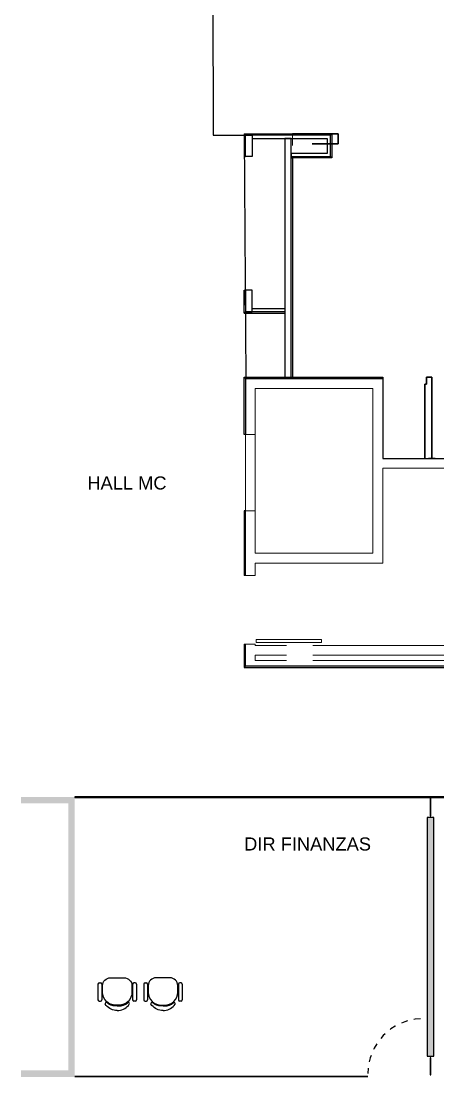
# Model space of a CAD drawing. Header units: millimetres. Extents: x 32.4 to 129.7, y 76.1 to 139.3.
# Drawn here: x 51.69 to 58.06, y 88.33 to 104.46 of the extents above; entities that cross this region are included whole.
import ezdxf

# ---------------------------------------------------------------- set-up
doc = ezdxf.new("R2010")
doc.units = ezdxf.units.MM
doc.linetypes.add('Hidden', pattern=[7.14375, 4.7625, -2.38125])
doc.linetypes.add('Hidden_2_', pattern=[0.007144, 0.004763, -0.002381])
for name, color, linetype, lineweight in [('A-WALL-FULL', 7, 'Continuous', 13), ('Doors', 7, 'Continuous', 13), ('Panel', 7, 'Continuous', 13), ('proyeccion', 7, 'Hidden', 9)]:
    doc.layers.add(name, color=color, linetype=linetype, lineweight=lineweight)
for name, color, linetype in [('HATCH LADRILLO COMUN', 7, 'Continuous'), ('n carpinteria proyeccion', 7, 'Hidden'), ('n carpinteria vidrio', 7, 'Continuous'), ('n tabique', 7, 'Continuous'), ('n tabique revestimiento', 7, 'Continuous'), ('Sectores', 3, 'Continuous')]:
    doc.layers.add(name, color=color, linetype=linetype)
doc.layers.get('Doors').off()
doc.styles.add('MtXpl_Arial_Unicode_', font='ARIALUNI.ttf')

# ---------------------------------------------------------------- blocks, each defined once
blk = doc.blocks.new('Single - Plain Panel - Hollow Metal Frame - 1000 x 2100 - Interior-1530285-PLANTA CONSTRUCTIVA - NIVEL 01')
at = {"layer": 'Panel', "color": 7, "lineweight": 18}
for p, q in [((-19.685039, -3.846457), (-17.935039, -3.846457)), ((-19.685039, -3.846457), (-19.685039, -43.216535)), ((-17.935039, -3.846457), (-17.935039, -43.216535)), ((-19.685039, -43.216535), (-17.935039, -43.216535))]:
    blk.add_line(p, q, dxfattribs=at)
blk = doc.blocks.new('Interiors - 53_8406_000 - CoreShell_rvt-1-PLANTA CONSTRUCTIVA - NIVEL 01')
at = {"layer": 'A-WALL-FULL', "color": 7, "lineweight": 18}
for p, q in [((896.456999, 1083.141872), (896.456999, 1069.362344)), ((901.181408, 1083.141872), (896.456999, 1083.141872)), ((920.862828, 1083.141872), (901.181408, 1083.141872)), ((901.181408, 1080.385966), (920.862828, 1080.385966)), ((901.181408, 1069.362344), (901.181408, 1080.385966)), ((925.587237, 1083.141872), (920.862828, 1083.141872)), ((920.862828, 1080.385966), (920.862828, 977.944278)), ((925.587237, 1076.173382), (925.587237, 1083.141872)), ((896.456999, 1069.362344), (901.181408, 1069.362344)), ((901.181408, 988.9679), (896.456999, 988.9679)), ((896.456999, 988.9679), (896.456999, 975.188372)), ((901.181408, 977.944278), (901.181408, 988.9679)), ((896.456999, 975.188372), (901.181408, 975.188372)), ((920.862828, 977.944278), (901.181408, 977.944278)), ((901.181408, 975.188372), (920.862828, 975.188372)), ((920.862828, 975.188372), (920.862828, 936.606453)), ((903.149912, 936.606453), (896.456999, 936.606453)), ((896.456999, 936.606453), (896.456999, 902.218064)), ((920.862828, 936.606453), (903.149912, 936.606453)), ((979.921567, 936.606453), (953.226351, 936.606453)), ((979.921567, 929.91354), (979.921567, 936.606453)), ((903.149912, 902.218064), (903.149912, 929.91354)), ((903.149912, 929.91354), (974.016055, 929.91354)), ((974.016055, 929.91354), (974.016055, 830.700926)), ((979.921567, 887.787481), (979.921567, 929.91354)), ((896.456999, 902.218064), (903.149912, 902.218064)), ((1095.078928, 887.787481), (979.921567, 887.787481)), ((979.921567, 824.795414), (979.921567, 881.88197)), ((979.921567, 881.88197), (1185.827078, 881.88197)), ((903.149912, 856.218064), (896.456999, 856.218064)), ((896.456999, 856.218064), (896.456999, 817.330848)), ((903.149912, 830.700926), (903.149912, 856.218064)), ((974.016055, 830.700926), (903.149912, 830.700926)), ((903.149912, 817.330848), (903.149912, 824.795414)), ((903.149912, 824.795414), (974.016055, 824.795414)), ((974.016055, 824.795414), (979.921567, 824.795414)), ((896.456999, 817.330848), (903.149912, 817.330848)), ((903.149912, 775.96077), (896.456999, 775.96077)), ((896.456999, 775.96077), (896.456999, 762.00014)), ((903.149912, 775.189116), (903.149912, 775.96077)), ((922.047752, 775.189116), (903.149912, 775.189116)), ((1185.827078, 775.189116), (937.795783, 775.189116)), ((903.149912, 766.133998), (903.149912, 769.283604)), ((903.149912, 769.283604), (922.047752, 769.283604)), ((937.795783, 769.283604), (1190.748337, 769.283604)), ((922.047752, 766.133998), (903.149912, 766.133998)), ((1315.748539, 766.133998), (937.795783, 766.133998)), ((896.456999, 762.00014), (903.149912, 762.00014)), ((903.149912, 762.00014), (1403.543815, 762.00014))]:
    blk.add_line(p, q, dxfattribs=at)
at = {"layer": 'Doors', "color": 250, "lineweight": 13, "rotation": 90}
blk.add_blockref('Single - Plain Panel - Hollow Metal Frame - 1000 x 2100 - Interior-1530285-PLANTA CONSTRUCTIVA - NIVEL 01', (899.803456, 796.645809), dxfattribs=at)

msp = doc.modelspace()

# ---------------------------------------------------------------- hatches: boundary and pattern name
at = {"layer": 'HATCH LADRILLO COMUN'}
h = msp.add_hatch(color=256, dxfattribs=at)
h.paths.add_polyline_path([(52.509196, 92.605442), (51.689196, 92.605442), (51.689196, 92.505442), (52.409196, 92.505442), (52.409196, 88.425442), (51.689196, 88.425442), (51.689196, 88.325442), (52.509196, 88.325442), (52.509196, 88.640467)])
h.paths.add_polyline_path([(57.999196, 92.290417), (57.899196, 92.290417), (57.899196, 88.640467), (57.999196, 88.640467)])
h.paths.add_polyline_path([(62.269196, 92.290417), (62.169196, 92.290417), (62.169196, 88.640467), (62.269196, 88.640467)])
h.paths.add_polyline_path([(67.149196, 91.169133, -0.104369768), (67.049196, 91.182053), (67.049196, 88.640467), (67.149196, 88.640467)])
h.paths.add_polyline_path([(67.149196, 92.290417), (67.049196, 92.290417), (67.049196, 91.182053, 0.104369768), (67.149196, 91.169133)])

# ---------------------------------------------------------------- linework, layer by layer
for p, q in [((52.864562, 89.741844), (52.864562, 89.501844)), ((52.884562, 89.761844), (52.904562, 89.761844)), ((52.924562, 89.741844), (52.924562, 89.501844)), ((53.394562, 89.741844), (53.394562, 89.501844)), ((53.434562, 89.761844), (53.414562, 89.761844)), ((53.454562, 89.741844), (53.454562, 89.501844)), ((53.564562, 89.741844), (53.564562, 89.501844)), ((53.584562, 89.761844), (53.604562, 89.761844)), ((53.624562, 89.741844), (53.624562, 89.501844)), ((54.094562, 89.741844), (54.094562, 89.501844)), ((54.134562, 89.761844), (54.114562, 89.761844)), ((54.154562, 89.741844), (54.154562, 89.501844)), ((52.884562, 89.481844), (52.904562, 89.481844)), ((53.434562, 89.481844), (53.414562, 89.481844)), ((53.584562, 89.481844), (53.604562, 89.481844)), ((54.134562, 89.481844), (54.114562, 89.481844))]:
    msp.add_line(p, q)
for points in [[(52.934562, 89.620442), (52.934562, 89.720442, -0.414214), (53.054562, 89.840442), (53.264562, 89.840442, -0.414214), (53.384562, 89.720442), (53.384562, 89.620442, -0.414214), (53.184562, 89.420442), (53.134562, 89.420442, -0.414214)], [(54.084562, 89.620442), (54.084562, 89.720442, 0.414214), (53.964562, 89.840442), (53.754562, 89.840442, 0.414214), (53.634562, 89.720442), (53.634562, 89.620442, 0.414214), (53.834562, 89.420442), (53.884562, 89.420442, 0.414214)]]:
    msp.add_lwpolyline(points, format="xyb", close=True)
for points in [[(53.159562, 89.340442), (53.134562, 89.340442, -0.207449), (52.975138, 89.438298)], [(53.159562, 89.410442), (53.134562, 89.410442, -0.178789), (52.998047, 89.460869)], [(53.159562, 89.410442), (53.184562, 89.410442, 0.178789), (53.321077, 89.460869)], [(53.159562, 89.340442), (53.184562, 89.340442, 0.207449), (53.343986, 89.438298)], [(53.859562, 89.340442), (53.834562, 89.340442, -0.207449), (53.675138, 89.438298)], [(53.859562, 89.410442), (53.834562, 89.410442, -0.178789), (53.698047, 89.460869)], [(53.859562, 89.410442), (53.884562, 89.410442, 0.178789), (54.021077, 89.460869)], [(53.859562, 89.340442), (53.884562, 89.340442, 0.207449), (54.043986, 89.438298)]]:
    msp.add_lwpolyline(points, format="xyb")
for centre, radius, start, end in [((52.884562, 89.741844), 0.02, 90, 180), ((52.904562, 89.741844), 0.02, 0, 90), ((53.414562, 89.741844), 0.02, 90, 180), ((53.434562, 89.741844), 0.02, 0, 90), ((53.584562, 89.741844), 0.02, 90, 180), ((53.604562, 89.741844), 0.02, 0, 90), ((54.114562, 89.741844), 0.02, 90, 180), ((54.134562, 89.741844), 0.02, 0, 90), ((52.884562, 89.501844), 0.02, 180, 270), ((52.904562, 89.501844), 0.02, 270, 0), ((52.990162, 89.44596), 0.016866, 62.127554, 207.020488), ((53.328962, 89.44596), 0.016866, 332.979512, 117.872446), ((53.414562, 89.501844), 0.02, 180, 270), ((53.434562, 89.501844), 0.02, 270, 0), ((53.584562, 89.501844), 0.02, 180, 270), ((53.604562, 89.501844), 0.02, 270, 0), ((53.690162, 89.44596), 0.016866, 62.127554, 207.020488), ((54.028962, 89.44596), 0.016866, 332.979512, 117.872446), ((54.114562, 89.501844), 0.02, 180, 270), ((54.134562, 89.501844), 0.02, 270, 0)]:
    msp.add_arc(centre, radius, start, end)
at = {"layer": 'A-WALL-FULL', "lineweight": 35}
for p, q in [((56.540316, 102.742442), (55.840316, 102.742442)), ((56.540316, 102.587667), (56.540316, 102.742442)), ((56.14235, 102.587667), (56.540316, 102.587667)), ((57.970408, 99.020443), (57.887287, 99.020443)), ((57.887287, 99.020443), (57.887287, 98.913368)), ((57.970408, 97.780441), (57.970408, 99.020443)), ((57.863333, 98.913368), (57.863333, 97.780441)), ((57.887287, 98.913368), (57.863333, 98.913368))]:
    msp.add_line(p, q, dxfattribs=at)
at = {"layer": 'n carpinteria proyeccion'}
msp.add_line((57.220408, 99.000443), (57.210408, 99.017763), dxfattribs=at)
at = {"layer": 'n carpinteria proyeccion', "linetype": 'Hidden_2_'}
msp.add_arc((57.834196, 88.375442), 0.84, 92.547318, 180, dxfattribs=at)
at = {"layer": 'n carpinteria vidrio'}
for p, q in [((54.617391, 123.360875), (54.624046, 102.722449)), ((54.624046, 102.722449), (55.100408, 102.722449)), ((55.100408, 102.722449), (55.125408, 99.000443)), ((56.440316, 102.742442), (56.440316, 102.732442)), ((55.125408, 99.000443), (57.220408, 99.000443)), ((57.220408, 99.000443), (57.220408, 97.780441)), ((57.220408, 97.780441), (62.575408, 97.780441)), ((66.984196, 92.605442), (52.509196, 92.605442)), ((52.509196, 92.605442), (52.509196, 92.595442)), ((52.509196, 92.595442), (66.984196, 92.595442)), ((57.954196, 92.595442), (57.944196, 92.595442)), ((57.944196, 92.595442), (57.944196, 92.315417)), ((57.954196, 92.315417), (57.954196, 92.595442)), ((57.944196, 92.315417), (57.954196, 92.315417)), ((57.954196, 88.615468), (57.944196, 88.615468)), ((57.944196, 88.615468), (57.944196, 88.355442)), ((57.954196, 88.355442), (57.954196, 88.615468)), ((52.509196, 88.335442), (56.994196, 88.335442)), ((56.994196, 88.325442), (52.509196, 88.325442)), ((57.944196, 88.355442), (57.954196, 88.355442))]:
    msp.add_line(p, q, dxfattribs=at)
at = {"layer": 'n tabique'}
for p, q in [((55.120408, 102.392442), (55.120408, 102.722442)), ((55.120408, 102.722442), (55.220316, 102.722442)), ((56.420316, 102.722442), (55.220316, 102.722442)), ((55.220316, 102.722442), (55.220316, 102.672442)), ((55.220316, 102.722442), (55.220316, 102.392442)), ((55.220316, 102.672442), (55.220316, 102.672442)), ((55.220316, 102.672442), (55.220316, 102.672442)), ((55.220316, 102.672442), (56.370316, 102.672442)), ((55.820316, 102.672442), (55.720316, 102.672442)), ((55.720316, 102.672442), (55.720316, 99.000443)), ((55.820316, 99.000443), (55.820316, 102.672442)), ((56.370316, 102.672442), (56.370316, 102.442442)), ((56.420316, 102.392442), (56.420316, 102.722442)), ((55.220316, 102.392442), (55.120408, 102.392442)), ((56.370316, 102.442442), (55.820316, 102.442442)), ((55.820316, 102.442442), (55.820316, 102.392442)), ((55.820316, 102.392442), (56.420316, 102.392442)), ((55.220316, 100.350424), (55.120408, 100.350424)), ((55.120408, 100.350424), (55.120408, 100.020424)), ((55.220316, 100.020424), (55.220316, 100.350424)), ((55.220316, 100.020424), (55.220316, 100.070424)), ((55.220316, 100.070424), (55.220316, 100.070424)), ((55.220316, 100.070424), (55.720316, 100.070424)), ((55.120408, 100.020424), (55.220316, 100.020424)), ((55.720316, 100.020424), (55.220316, 100.020424)), ((55.220316, 100.020424), (55.220316, 100.020424)), ((58.020408, 97.780441), (57.920408, 97.780441)), ((57.999196, 92.290417), (57.899196, 92.290417)), ((57.899196, 92.290417), (57.899196, 88.640468)), ((57.999196, 88.640468), (57.999196, 92.290417)), ((57.899196, 88.640468), (57.999196, 88.640468))]:
    msp.add_line(p, q, dxfattribs=at)
at = {"layer": 'n tabique revestimiento'}
for p, q in [((55.120408, 102.722442), (55.100408, 102.742442)), ((55.100408, 102.742442), (56.440316, 102.742442)), ((55.120408, 102.722442), (55.100408, 102.742442)), ((55.100408, 102.742442), (55.100408, 102.392442)), ((56.420316, 102.722442), (55.120408, 102.722442)), ((55.120408, 102.392442), (55.120408, 102.722442)), ((56.440316, 102.742442), (56.420316, 102.722442)), ((56.420316, 102.722442), (56.440316, 102.742442)), ((56.420316, 102.392442), (56.420316, 102.722442)), ((56.440316, 102.742442), (56.440316, 102.372442)), ((55.100408, 102.392442), (55.120408, 102.392442)), ((55.820316, 102.392442), (56.420316, 102.392442)), ((55.820316, 102.372442), (55.820316, 102.392442)), ((56.440316, 102.372442), (55.820316, 102.372442)), ((55.820316, 100.370424), (55.820316, 102.372442)), ((55.820316, 102.372442), (55.840205, 102.372442)), ((55.840205, 102.372442), (55.840205, 99.020443)), ((56.440316, 102.372442), (56.420316, 102.392442)), ((56.420316, 102.392442), (56.440316, 102.372442)), ((55.100408, 100.000424), (55.100408, 100.350424)), ((55.100408, 100.350424), (55.120408, 100.350424)), ((55.120408, 100.350424), (55.120408, 100.020424)), ((55.120408, 100.020424), (55.100408, 100.000424)), ((55.120408, 100.020424), (55.100408, 100.000424)), ((55.100408, 100.000424), (55.720316, 100.000424)), ((55.720316, 100.020424), (55.120408, 100.020424)), ((55.100408, 99.020443), (55.120408, 99.000443)), ((55.100408, 98.146978), (55.100408, 99.020443)), ((55.120408, 99.000443), (55.100408, 99.020443)), ((55.100408, 99.020443), (57.220408, 99.020443)), ((55.120408, 99.000443), (55.120408, 98.146978)), ((57.220408, 99.000443), (55.120408, 99.000443)), ((57.220408, 99.020443), (57.220408, 99.000443)), ((55.120408, 98.146978), (55.100408, 98.146978)), ((55.120408, 96.978578), (55.100408, 96.978578)), ((55.100408, 96.978578), (55.100408, 95.995442)), ((55.120408, 95.995442), (55.120408, 96.978578)), ((55.100408, 95.995442), (55.120408, 95.995442)), ((55.120408, 94.935442), (55.100408, 94.935442)), ((55.100408, 94.935442), (55.100408, 94.585442)), ((55.120408, 94.605442), (55.120408, 94.935442)), ((55.120408, 94.605442), (55.100408, 94.585442)), ((55.100408, 94.585442), (55.120408, 94.605442)), ((55.100408, 94.585442), (68.085413, 94.585442)), ((68.065413, 94.605442), (55.120408, 94.605442))]:
    msp.add_line(p, q, dxfattribs=at)
at = {"layer": 'proyeccion', "linetype": 'Hidden'}
msp.add_line((55.120408, 96.978578), (55.120408, 98.146978), dxfattribs=at)
at = {"layer": 'proyeccion'}
for p, q in [((55.270408, 96.978578), (55.270408, 98.146978)), ((55.270408, 94.690442), (55.270408, 94.770442))]:
    msp.add_line(p, q, dxfattribs=at)

# ---------------------------------------------------------------- block references
at = {"lineweight": 5, "xscale": 0.0254, "yscale": 0.0254, "zscale": 0.0254}
msp.add_blockref('Interiors - 53_8406_000 - CoreShell_rvt-1-PLANTA CONSTRUCTIVA - NIVEL 01', (32.3304, 75.230639), dxfattribs=at)

# ---------------------------------------------------------------- texts
at = {"layer": 'Sectores', "style": 'MtXpl_Arial_Unicode_'}
for s, p in [('HALL MC', (52.702218, 97.304329)), ('DIR FINANZAS', (55.100267, 91.78593))]:
    msp.add_text(s, height=0.2, dxfattribs=at).set_placement(p)

doc.saveas('drawing.dxf')
